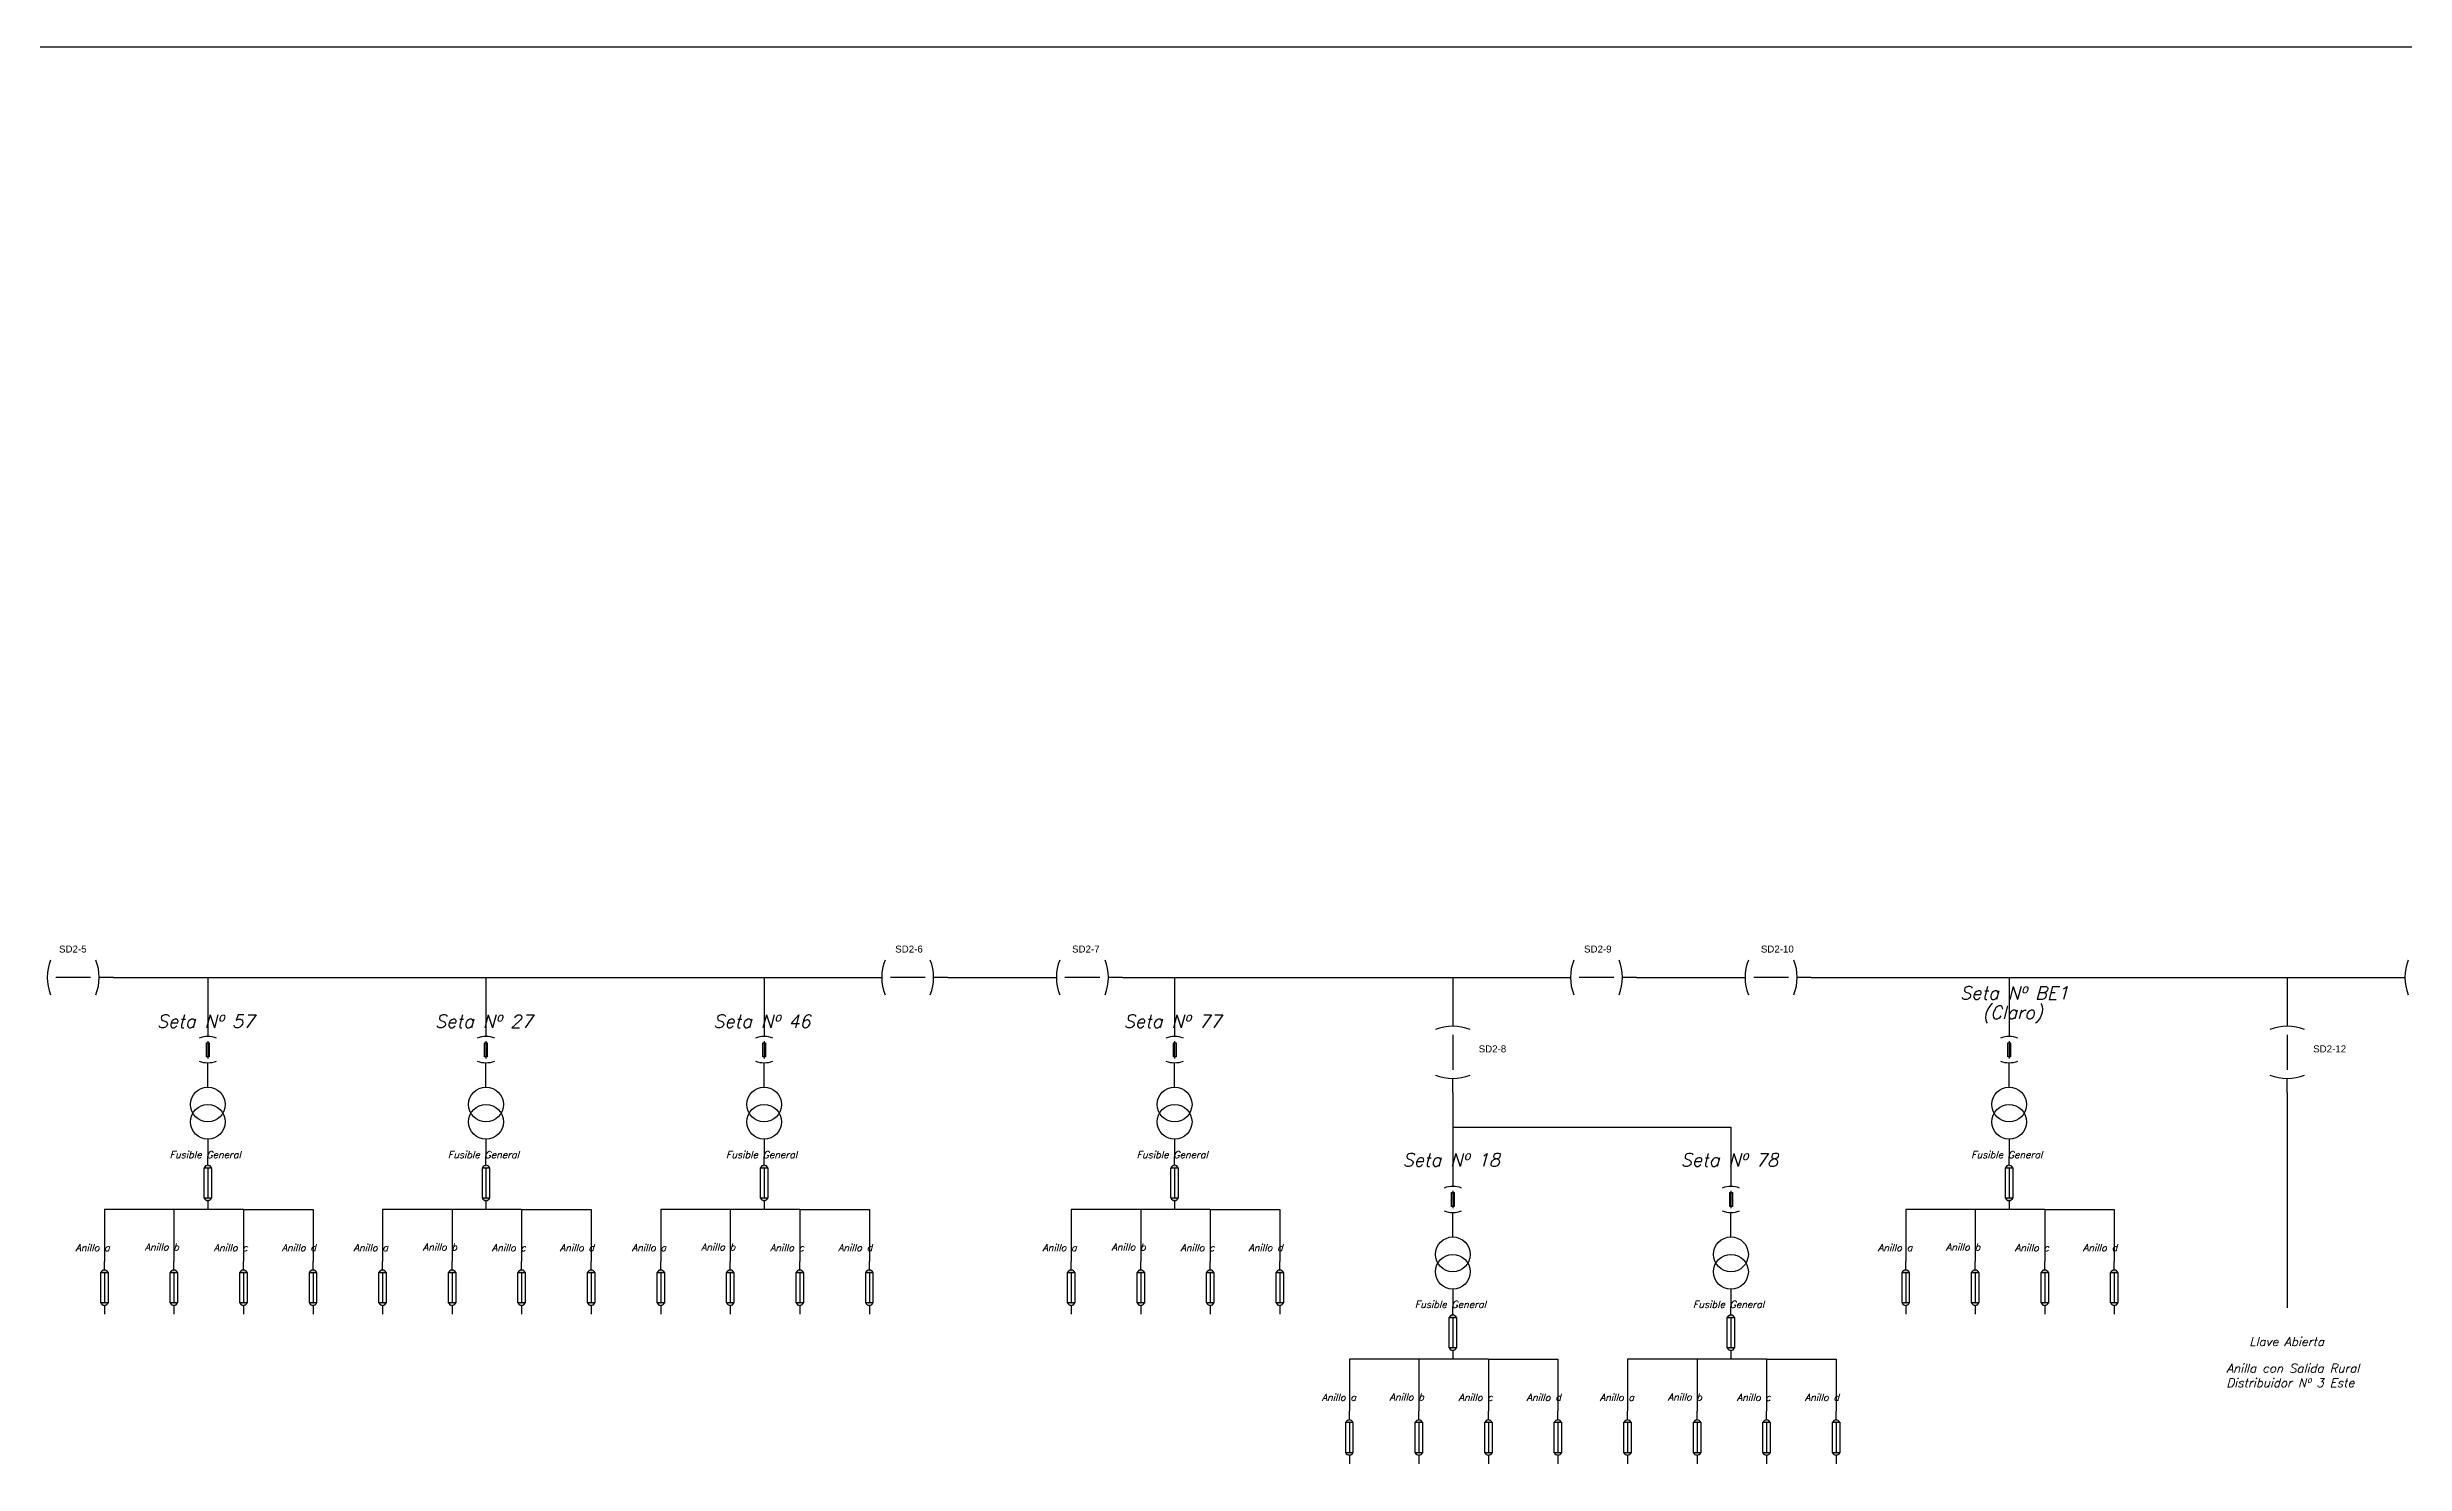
# Model space of a CAD drawing. Header units: millimetres. Extents: x 1875 to 17546, y 2661 to 4631.
# Drawn here: x 13677 to 15033, y 3272 to 4087 of the extents above; entities that cross this region are included whole.
import ezdxf

# ---------------------------------------------------------------- set-up
doc = ezdxf.new("R2010")
doc.units = ezdxf.units.MM
doc.styles.add('IRAM', font='ROMANS.SHX', dxfattribs={"oblique": 15, "height": 2.5})
doc.styles.get("Standard").update_dxf_attribs({"font": 'arial.ttf'})

msp = doc.modelspace()

# ---------------------------------------------------------------- hatches: boundary and pattern name
h = msp.add_hatch(color=256)
h.dxf.hatch_style = 1
h.paths.add_polyline_path([(13767.5, 3442.3), (13771.7, 3442.3, 0.672313)])
h.paths.add_polyline_path([(13771.7, 3424.8), (13767.5, 3424.8, 0.672313)])
h = msp.add_hatch(color=256)
h.dxf.hatch_style = 1
h.paths.add_polyline_path([(13927.5, 3442.3), (13931.7, 3442.3, 0.672313)])
h.paths.add_polyline_path([(13931.7, 3424.8), (13927.5, 3424.8, 0.672313)])
h = msp.add_hatch(color=256)
h.dxf.hatch_style = 1
h.paths.add_polyline_path([(14087.5, 3442.3), (14091.7, 3442.3, 0.672313)])
h.paths.add_polyline_path([(14091.7, 3424.8), (14087.5, 3424.8, 0.672313)])
h = msp.add_hatch(color=256)
h.dxf.hatch_style = 1
h.paths.add_polyline_path([(14323.6, 3442.3), (14327.8, 3442.3, 0.672313)])
h.paths.add_polyline_path([(14327.8, 3424.8), (14323.6, 3424.8, 0.672313)])
h = msp.add_hatch(color=256)
h.dxf.hatch_style = 1
h.paths.add_polyline_path([(14803.6, 3442.3), (14807.8, 3442.3, 0.672313)])
h.paths.add_polyline_path([(14807.8, 3424.8), (14803.6, 3424.8, 0.672313)])
h = msp.add_hatch(color=256)
h.dxf.hatch_style = 1
h.paths.add_polyline_path([(13708, 3382), (13712.2, 3382, 0.672313)])
h.paths.add_polyline_path([(13712.2, 3364.6), (13708, 3364.6, 0.672313)])
h = msp.add_hatch(color=256)
h.dxf.hatch_style = 1
h.paths.add_polyline_path([(13748, 3382), (13752.2, 3382, 0.672313)])
h.paths.add_polyline_path([(13752.2, 3364.6), (13748, 3364.6, 0.672313)])
h = msp.add_hatch(color=256)
h.dxf.hatch_style = 1
h.paths.add_polyline_path([(13788, 3382), (13792.2, 3382, 0.672313)])
h.paths.add_polyline_path([(13792.2, 3364.6), (13788, 3364.6, 0.672313)])
h = msp.add_hatch(color=256)
h.dxf.hatch_style = 1
h.paths.add_polyline_path([(13828, 3382), (13832.2, 3382, 0.672313)])
h.paths.add_polyline_path([(13832.2, 3364.6), (13828, 3364.6, 0.672313)])
h = msp.add_hatch(color=256)
h.dxf.hatch_style = 1
h.paths.add_polyline_path([(13868, 3382), (13872.2, 3382, 0.672313)])
h.paths.add_polyline_path([(13872.2, 3364.6), (13868, 3364.6, 0.672313)])
h = msp.add_hatch(color=256)
h.dxf.hatch_style = 1
h.paths.add_polyline_path([(13908, 3382), (13912.2, 3382, 0.672313)])
h.paths.add_polyline_path([(13912.2, 3364.6), (13908, 3364.6, 0.672313)])
h = msp.add_hatch(color=256)
h.dxf.hatch_style = 1
h.paths.add_polyline_path([(13948, 3382), (13952.2, 3382, 0.672313)])
h.paths.add_polyline_path([(13952.2, 3364.6), (13948, 3364.6, 0.672313)])
h = msp.add_hatch(color=256)
h.dxf.hatch_style = 1
h.paths.add_polyline_path([(13988, 3382), (13992.2, 3382, 0.672313)])
h.paths.add_polyline_path([(13992.2, 3364.6), (13988, 3364.6, 0.672313)])
h = msp.add_hatch(color=256)
h.dxf.hatch_style = 1
h.paths.add_polyline_path([(14028, 3382), (14032.2, 3382, 0.672313)])
h.paths.add_polyline_path([(14032.2, 3364.6), (14028, 3364.6, 0.672313)])
h = msp.add_hatch(color=256)
h.dxf.hatch_style = 1
h.paths.add_polyline_path([(14068, 3382), (14072.2, 3382, 0.672313)])
h.paths.add_polyline_path([(14072.2, 3364.6), (14068, 3364.6, 0.672313)])
h = msp.add_hatch(color=256)
h.dxf.hatch_style = 1
h.paths.add_polyline_path([(14108, 3382), (14112.2, 3382, 0.672313)])
h.paths.add_polyline_path([(14112.2, 3364.6), (14108, 3364.6, 0.672313)])
h = msp.add_hatch(color=256)
h.dxf.hatch_style = 1
h.paths.add_polyline_path([(14148, 3382), (14152.2, 3382, 0.672313)])
h.paths.add_polyline_path([(14152.2, 3364.6), (14148, 3364.6, 0.672313)])
h = msp.add_hatch(color=256)
h.dxf.hatch_style = 1
h.paths.add_polyline_path([(14264.1, 3382), (14268.3, 3382, 0.672313)])
h.paths.add_polyline_path([(14268.3, 3364.6), (14264.1, 3364.6, 0.672313)])
h = msp.add_hatch(color=256)
h.dxf.hatch_style = 1
h.paths.add_polyline_path([(14304.1, 3382), (14308.3, 3382, 0.672313)])
h.paths.add_polyline_path([(14308.3, 3364.6), (14304.1, 3364.6, 0.672313)])
h = msp.add_hatch(color=256)
h.dxf.hatch_style = 1
h.paths.add_polyline_path([(14344.1, 3382), (14348.3, 3382, 0.672313)])
h.paths.add_polyline_path([(14348.3, 3364.6), (14344.1, 3364.6, 0.672313)])
h = msp.add_hatch(color=256)
h.dxf.hatch_style = 1
h.paths.add_polyline_path([(14384.1, 3382), (14388.3, 3382, 0.672313)])
h.paths.add_polyline_path([(14388.3, 3364.6), (14384.1, 3364.6, 0.672313)])
h = msp.add_hatch(color=256)
h.dxf.hatch_style = 1
h.paths.add_polyline_path([(14744.1, 3382), (14748.3, 3382, 0.672313)])
h.paths.add_polyline_path([(14748.3, 3364.6), (14744.1, 3364.6, 0.672313)])
h = msp.add_hatch(color=256)
h.dxf.hatch_style = 1
h.paths.add_polyline_path([(14784.1, 3382), (14788.3, 3382, 0.672313)])
h.paths.add_polyline_path([(14788.3, 3364.6), (14784.1, 3364.6, 0.672313)])
h = msp.add_hatch(color=256)
h.dxf.hatch_style = 1
h.paths.add_polyline_path([(14824.1, 3382), (14828.3, 3382, 0.672313)])
h.paths.add_polyline_path([(14828.3, 3364.6), (14824.1, 3364.6, 0.672313)])
h = msp.add_hatch(color=256)
h.dxf.hatch_style = 1
h.paths.add_polyline_path([(14864.1, 3382), (14868.3, 3382, 0.672313)])
h.paths.add_polyline_path([(14868.3, 3364.6), (14864.1, 3364.6, 0.672313)])
h = msp.add_hatch(color=256)
h.dxf.hatch_style = 1
h.paths.add_polyline_path([(14483.6, 3356.1), (14487.8, 3356.1, 0.672313)])
h.paths.add_polyline_path([(14487.8, 3338.7), (14483.6, 3338.7, 0.672313)])
h = msp.add_hatch(color=256)
h.dxf.hatch_style = 1
h.paths.add_polyline_path([(14643.6, 3356.1), (14647.8, 3356.1, 0.672313)])
h.paths.add_polyline_path([(14647.8, 3338.7), (14643.6, 3338.7, 0.672313)])
h = msp.add_hatch(color=256)
h.dxf.hatch_style = 1
h.paths.add_polyline_path([(14424.1, 3295.9), (14428.3, 3295.9, 0.672313)])
h.paths.add_polyline_path([(14428.3, 3278.4), (14424.1, 3278.4, 0.672313)])
h = msp.add_hatch(color=256)
h.dxf.hatch_style = 1
h.paths.add_polyline_path([(14464.1, 3295.9), (14468.3, 3295.9, 0.672313)])
h.paths.add_polyline_path([(14468.3, 3278.4), (14464.1, 3278.4, 0.672313)])
h = msp.add_hatch(color=256)
h.dxf.hatch_style = 1
h.paths.add_polyline_path([(14504.1, 3295.9), (14508.3, 3295.9, 0.672313)])
h.paths.add_polyline_path([(14508.3, 3278.4), (14504.1, 3278.4, 0.672313)])
h = msp.add_hatch(color=256)
h.dxf.hatch_style = 1
h.paths.add_polyline_path([(14544.1, 3295.9), (14548.3, 3295.9, 0.672313)])
h.paths.add_polyline_path([(14548.3, 3278.4), (14544.1, 3278.4, 0.672313)])
h = msp.add_hatch(color=256)
h.dxf.hatch_style = 1
h.paths.add_polyline_path([(14584.1, 3295.9), (14588.3, 3295.9, 0.672313)])
h.paths.add_polyline_path([(14588.3, 3278.4), (14584.1, 3278.4, 0.672313)])
h = msp.add_hatch(color=256)
h.dxf.hatch_style = 1
h.paths.add_polyline_path([(14624.1, 3295.9), (14628.3, 3295.9, 0.672313)])
h.paths.add_polyline_path([(14628.3, 3278.4), (14624.1, 3278.4, 0.672313)])
h = msp.add_hatch(color=256)
h.dxf.hatch_style = 1
h.paths.add_polyline_path([(14664.1, 3295.9), (14668.3, 3295.9, 0.672313)])
h.paths.add_polyline_path([(14668.3, 3278.4), (14664.1, 3278.4, 0.672313)])
h = msp.add_hatch(color=256)
h.dxf.hatch_style = 1
h.paths.add_polyline_path([(14704.1, 3295.9), (14708.3, 3295.9, 0.672313)])
h.paths.add_polyline_path([(14708.3, 3278.4), (14704.1, 3278.4, 0.672313)])

# ---------------------------------------------------------------- linework, layer by layer
at = {"color": 7}
msp.add_line((15781.7, 4086.8), (2762.1, 4086.8), dxfattribs=at)
for p, q in [((13702.2, 3551.8), (13682.2, 3551.8)), ((13715.3, 3551.8), (13707.2, 3551.8)), ((14149.1, 3551.8), (14157.2, 3551.8)), ((14182.2, 3551.8), (14162.2, 3551.8)), ((14195.3, 3551.8), (14187.2, 3551.8)), ((14249.6, 3551.8), (14257.6, 3551.8)), ((14282.6, 3551.8), (14262.6, 3551.8)), ((14295.7, 3551.8), (14287.6, 3551.8)), ((14545.3, 3551.8), (14553.3, 3551.8)), ((14578.3, 3551.8), (14558.3, 3551.8)), ((14591.4, 3551.8), (14583.3, 3551.8)), ((14645.7, 3551.8), (14653.8, 3551.8)), ((14678.8, 3551.8), (14658.8, 3551.8)), ((14691.9, 3551.8), (14683.8, 3551.8)), ((15025.3, 3551.8), (15033.3, 3551.8)), ((14485.7, 3531.8), (14485.7, 3523.7)), ((14965.7, 3531.8), (14965.7, 3523.7)), ((13769.6, 3521.8), (13769.6, 3517.7)), ((13769.6, 3515.2), (13769.6, 3505.2)), ((13929.6, 3521.8), (13929.6, 3517.7)), ((13929.6, 3515.2), (13929.6, 3505.2)), ((14089.6, 3521.8), (14089.6, 3517.7)), ((14089.6, 3515.2), (14089.6, 3505.2)), ((14325.7, 3521.8), (14325.7, 3517.7)), ((14325.7, 3515.2), (14325.7, 3505.2)), ((14485.7, 3518.7), (14485.7, 3498.7)), ((14805.7, 3521.8), (14805.7, 3517.7)), ((14805.7, 3515.2), (14805.7, 3505.2)), ((14965.7, 3518.7), (14965.7, 3498.7)), ((13769.6, 3498.7), (13769.6, 3502.7)), ((13929.6, 3498.7), (13929.6, 3502.7)), ((14089.6, 3498.7), (14089.6, 3502.7)), ((14325.7, 3498.7), (14325.7, 3502.7)), ((14805.7, 3498.7), (14805.7, 3502.7)), ((13769.6, 3488.7), (13769.6, 3498.7)), ((13929.6, 3488.7), (13929.6, 3498.7)), ((14089.6, 3488.7), (14089.6, 3498.7)), ((14325.7, 3488.7), (14325.7, 3498.7)), ((14485.7, 3485.6), (14485.7, 3493.7)), ((14805.7, 3488.7), (14805.7, 3498.7)), ((14965.7, 3485.6), (14965.7, 3493.7)), ((13769.6, 3458.7), (13769.6, 3448.7)), ((13929.6, 3458.7), (13929.6, 3448.7)), ((14089.6, 3458.7), (14089.6, 3448.7)), ((14325.7, 3458.7), (14325.7, 3448.7)), ((14805.7, 3458.7), (14805.7, 3448.7)), ((13769.6, 3443.7), (13769.6, 3448.7)), ((13929.6, 3443.7), (13929.6, 3448.7)), ((14089.6, 3443.7), (14089.6, 3448.7)), ((14325.7, 3443.7), (14325.7, 3448.7)), ((14805.7, 3443.7), (14805.7, 3448.7)), ((13769.6, 3442.3), (13769.6, 3424.8)), ((13929.6, 3442.3), (13929.6, 3424.8)), ((14089.6, 3442.3), (14089.6, 3424.8)), ((14325.7, 3442.3), (14325.7, 3424.8)), ((14485.7, 3435.6), (14485.7, 3431.6)), ((14645.7, 3435.6), (14645.7, 3431.6)), ((14805.7, 3442.3), (14805.7, 3424.8)), ((13769.6, 3423.4), (13769.6, 3418.4)), ((13929.6, 3423.4), (13929.6, 3418.4)), ((14089.6, 3423.4), (14089.6, 3418.4)), ((14325.7, 3423.4), (14325.7, 3418.4)), ((14485.7, 3429.1), (14485.7, 3419.1)), ((14645.7, 3429.1), (14645.7, 3419.1)), ((14805.7, 3423.4), (14805.7, 3418.4)), ((14485.7, 3412.5), (14485.7, 3416.6)), ((14485.7, 3402.5), (14485.7, 3412.5)), ((14645.7, 3412.5), (14645.7, 3416.6)), ((14645.7, 3402.5), (14645.7, 3412.5)), ((13710.1, 3383.4), (13710.1, 3388.4)), ((13710.1, 3382), (13710.1, 3364.6)), ((13750.1, 3383.4), (13750.1, 3388.4)), ((13750.1, 3382), (13750.1, 3364.6)), ((13790.1, 3383.4), (13790.1, 3388.4)), ((13790.1, 3382), (13790.1, 3364.6)), ((13830.1, 3383.4), (13830.1, 3388.4)), ((13830.1, 3382), (13830.1, 3364.6)), ((13870.1, 3383.4), (13870.1, 3388.4)), ((13870.1, 3382), (13870.1, 3364.6)), ((13910.1, 3383.4), (13910.1, 3388.4)), ((13910.1, 3382), (13910.1, 3364.6)), ((13950.1, 3383.4), (13950.1, 3388.4)), ((13950.1, 3382), (13950.1, 3364.6)), ((13990.1, 3383.4), (13990.1, 3388.4)), ((13990.1, 3382), (13990.1, 3364.6)), ((14030.1, 3383.4), (14030.1, 3388.4)), ((14030.1, 3382), (14030.1, 3364.6)), ((14070.1, 3383.4), (14070.1, 3388.4)), ((14070.1, 3382), (14070.1, 3364.6)), ((14110.1, 3383.4), (14110.1, 3388.4)), ((14110.1, 3382), (14110.1, 3364.6)), ((14150.1, 3383.4), (14150.1, 3388.4)), ((14150.1, 3382), (14150.1, 3364.6)), ((14266.2, 3383.4), (14266.2, 3388.4)), ((14266.2, 3382), (14266.2, 3364.6)), ((14306.2, 3383.4), (14306.2, 3388.4)), ((14306.2, 3382), (14306.2, 3364.6)), ((14346.2, 3383.4), (14346.2, 3388.4)), ((14346.2, 3382), (14346.2, 3364.6)), ((14386.2, 3383.4), (14386.2, 3388.4)), ((14386.2, 3382), (14386.2, 3364.6)), ((14746.2, 3383.4), (14746.2, 3388.4)), ((14746.2, 3382), (14746.2, 3364.6)), ((14786.2, 3383.4), (14786.2, 3388.4)), ((14786.2, 3382), (14786.2, 3364.6)), ((14826.2, 3383.4), (14826.2, 3388.4)), ((14826.2, 3382), (14826.2, 3364.6)), ((14866.2, 3383.4), (14866.2, 3388.4)), ((14866.2, 3382), (14866.2, 3364.6)), ((14485.7, 3372.5), (14485.7, 3362.5)), ((14645.7, 3372.5), (14645.7, 3362.5)), ((13710.1, 3363.2), (13710.1, 3358.2)), ((13750.1, 3363.2), (13750.1, 3358.2)), ((13790.1, 3363.2), (13790.1, 3358.2)), ((13830.1, 3363.2), (13830.1, 3358.2)), ((13870.1, 3363.2), (13870.1, 3358.2)), ((13910.1, 3363.2), (13910.1, 3358.2)), ((13950.1, 3363.2), (13950.1, 3358.2)), ((13990.1, 3363.2), (13990.1, 3358.2)), ((14030.1, 3363.2), (14030.1, 3358.2)), ((14070.1, 3363.2), (14070.1, 3358.2)), ((14110.1, 3363.2), (14110.1, 3358.2)), ((14150.1, 3363.2), (14150.1, 3358.2)), ((14266.2, 3363.2), (14266.2, 3358.2)), ((14306.2, 3363.2), (14306.2, 3358.2)), ((14346.2, 3363.2), (14346.2, 3358.2)), ((14386.2, 3363.2), (14386.2, 3358.2)), ((14485.7, 3357.5), (14485.7, 3362.5)), ((14485.7, 3356.1), (14485.7, 3338.7)), ((14645.7, 3357.5), (14645.7, 3362.5)), ((14645.7, 3356.1), (14645.7, 3338.7)), ((14746.2, 3363.2), (14746.2, 3358.2)), ((14786.2, 3363.2), (14786.2, 3358.2)), ((14826.2, 3363.2), (14826.2, 3358.2)), ((14866.2, 3363.2), (14866.2, 3358.2)), ((14485.7, 3337.3), (14485.7, 3332.3)), ((14645.7, 3337.3), (14645.7, 3332.3)), ((14426.2, 3297.3), (14426.2, 3302.3)), ((14426.2, 3295.9), (14426.2, 3278.4)), ((14466.2, 3297.3), (14466.2, 3302.3)), ((14466.2, 3295.9), (14466.2, 3278.4)), ((14506.2, 3297.3), (14506.2, 3302.3)), ((14506.2, 3295.9), (14506.2, 3278.4)), ((14546.2, 3297.3), (14546.2, 3302.3)), ((14546.2, 3295.9), (14546.2, 3278.4)), ((14586.2, 3297.3), (14586.2, 3302.3)), ((14586.2, 3295.9), (14586.2, 3278.4)), ((14626.2, 3297.3), (14626.2, 3302.3)), ((14626.2, 3295.9), (14626.2, 3278.4)), ((14666.2, 3297.3), (14666.2, 3302.3)), ((14666.2, 3295.9), (14666.2, 3278.4)), ((14706.2, 3297.3), (14706.2, 3302.3)), ((14706.2, 3295.9), (14706.2, 3278.4)), ((14426.2, 3277), (14426.2, 3272)), ((14466.2, 3277), (14466.2, 3272)), ((14506.2, 3277), (14506.2, 3272)), ((14546.2, 3277), (14546.2, 3272)), ((14586.2, 3277), (14586.2, 3272)), ((14626.2, 3277), (14626.2, 3272)), ((14666.2, 3277), (14666.2, 3272)), ((14706.2, 3277), (14706.2, 3272))]:
    msp.add_line(p, q)
at = {"color": 3}
for p, q in [((13715.3, 3551.8), (13769.6, 3551.8)), ((13769.6, 3551.8), (13769.6, 3521.8)), ((13769.6, 3551.8), (13929.6, 3551.8)), ((13929.6, 3551.8), (13929.6, 3521.8)), ((13929.6, 3551.8), (14089.6, 3551.8)), ((14089.6, 3551.8), (14089.6, 3521.8)), ((14089.6, 3551.8), (14149.1, 3551.8)), ((14195.3, 3551.8), (14249.6, 3551.8)), ((14295.7, 3551.8), (14325.7, 3551.8)), ((14325.7, 3551.8), (14325.7, 3521.8)), ((14325.7, 3551.8), (14485.7, 3551.8)), ((14485.7, 3551.8), (14485.7, 3531.8)), ((14485.7, 3551.8), (14545.3, 3551.8)), ((14591.4, 3551.8), (14645.7, 3551.8)), ((14691.9, 3551.8), (14805.7, 3551.8)), ((14805.7, 3551.8), (14805.7, 3521.8)), ((14805.7, 3551.8), (14965.7, 3551.8)), ((14965.7, 3551.8), (14965.7, 3531.8)), ((14965.7, 3551.8), (15025.3, 3551.8)), ((14485.7, 3485.6), (14485.7, 3465.6)), ((14485.7, 3465.6), (14485.7, 3435.6)), ((14485.7, 3465.6), (14645.7, 3465.6)), ((14645.7, 3465.6), (14645.7, 3435.6))]:
    msp.add_line(p, q, dxfattribs=at)
at = {"color": 4}
msp.add_line((14965.7, 3485.6), (14965.7, 3361.7), dxfattribs=at)
at = {"color": 1}
for p, q in [((13790.1, 3418.4), (13710.1, 3418.4)), ((13710.1, 3418.4), (13710.1, 3388.4)), ((13750.1, 3418.4), (13750.1, 3388.4)), ((13790.1, 3418.4), (13830.1, 3418.4)), ((13790.1, 3418.4), (13790.1, 3388.4)), ((13830.1, 3418.4), (13830.1, 3388.4)), ((13950.1, 3418.4), (13870.1, 3418.4)), ((13870.1, 3418.4), (13870.1, 3388.4)), ((13910.1, 3418.4), (13910.1, 3388.4)), ((13950.1, 3418.4), (13990.1, 3418.4)), ((13950.1, 3418.4), (13950.1, 3388.4)), ((13990.1, 3418.4), (13990.1, 3388.4)), ((14110.1, 3418.4), (14030.1, 3418.4)), ((14030.1, 3418.4), (14030.1, 3388.4)), ((14070.1, 3418.4), (14070.1, 3388.4)), ((14110.1, 3418.4), (14150.1, 3418.4)), ((14110.1, 3418.4), (14110.1, 3388.4)), ((14150.1, 3418.4), (14150.1, 3388.4)), ((14346.2, 3418.4), (14266.2, 3418.4)), ((14266.2, 3418.4), (14266.2, 3388.4)), ((14306.2, 3418.4), (14306.2, 3388.4)), ((14346.2, 3418.4), (14386.2, 3418.4)), ((14346.2, 3418.4), (14346.2, 3388.4)), ((14386.2, 3418.4), (14386.2, 3388.4)), ((14826.2, 3418.4), (14746.2, 3418.4)), ((14746.2, 3418.4), (14746.2, 3388.4)), ((14786.2, 3418.4), (14786.2, 3388.4)), ((14826.2, 3418.4), (14866.2, 3418.4)), ((14826.2, 3418.4), (14826.2, 3388.4)), ((14866.2, 3418.4), (14866.2, 3388.4)), ((14506.2, 3332.3), (14426.2, 3332.3)), ((14426.2, 3332.3), (14426.2, 3302.3)), ((14466.2, 3332.3), (14466.2, 3302.3)), ((14506.2, 3332.3), (14546.2, 3332.3)), ((14506.2, 3332.3), (14506.2, 3302.3)), ((14546.2, 3332.3), (14546.2, 3302.3)), ((14666.2, 3332.3), (14586.2, 3332.3)), ((14586.2, 3332.3), (14586.2, 3302.3)), ((14626.2, 3332.3), (14626.2, 3302.3)), ((14666.2, 3332.3), (14706.2, 3332.3)), ((14666.2, 3332.3), (14666.2, 3302.3)), ((14706.2, 3332.3), (14706.2, 3302.3))]:
    msp.add_line(p, q, dxfattribs=at)
for points in [[(13768.8, 3514.2), (13770.3, 3514.2), (13770.3, 3506.1), (13768.8, 3506.1)], [(13928.8, 3514.2), (13930.3, 3514.2), (13930.3, 3506.1), (13928.8, 3506.1)], [(14088.8, 3514.2), (14090.3, 3514.2), (14090.3, 3506.1), (14088.8, 3506.1)], [(14325, 3514.2), (14326.5, 3514.2), (14326.5, 3506.1), (14325, 3506.1)], [(14805, 3514.2), (14806.5, 3514.2), (14806.5, 3506.1), (14805, 3506.1)], [(13767.5, 3442.3), (13771.7, 3442.3), (13771.7, 3424.8), (13767.5, 3424.8)], [(13927.5, 3442.3), (13931.7, 3442.3), (13931.7, 3424.8), (13927.5, 3424.8)], [(14087.5, 3442.3), (14091.7, 3442.3), (14091.7, 3424.8), (14087.5, 3424.8)], [(14323.6, 3442.3), (14327.8, 3442.3), (14327.8, 3424.8), (14323.6, 3424.8)], [(14803.6, 3442.3), (14807.8, 3442.3), (14807.8, 3424.8), (14803.6, 3424.8)], [(14485, 3428), (14486.5, 3428), (14486.5, 3420), (14485, 3420)], [(14645, 3428), (14646.5, 3428), (14646.5, 3420), (14645, 3420)], [(13708, 3382), (13712.2, 3382), (13712.2, 3364.6), (13708, 3364.6)], [(13748, 3382), (13752.2, 3382), (13752.2, 3364.6), (13748, 3364.6)], [(13788, 3382), (13792.2, 3382), (13792.2, 3364.6), (13788, 3364.6)], [(13828, 3382), (13832.2, 3382), (13832.2, 3364.6), (13828, 3364.6)], [(13868, 3382), (13872.2, 3382), (13872.2, 3364.6), (13868, 3364.6)], [(13908, 3382), (13912.2, 3382), (13912.2, 3364.6), (13908, 3364.6)], [(13948, 3382), (13952.2, 3382), (13952.2, 3364.6), (13948, 3364.6)], [(13988, 3382), (13992.2, 3382), (13992.2, 3364.6), (13988, 3364.6)], [(14028, 3382), (14032.2, 3382), (14032.2, 3364.6), (14028, 3364.6)], [(14068, 3382), (14072.2, 3382), (14072.2, 3364.6), (14068, 3364.6)], [(14108, 3382), (14112.2, 3382), (14112.2, 3364.6), (14108, 3364.6)], [(14148, 3382), (14152.2, 3382), (14152.2, 3364.6), (14148, 3364.6)], [(14264.1, 3382), (14268.3, 3382), (14268.3, 3364.6), (14264.1, 3364.6)], [(14304.1, 3382), (14308.3, 3382), (14308.3, 3364.6), (14304.1, 3364.6)], [(14344.1, 3382), (14348.3, 3382), (14348.3, 3364.6), (14344.1, 3364.6)], [(14384.1, 3382), (14388.3, 3382), (14388.3, 3364.6), (14384.1, 3364.6)], [(14744.1, 3382), (14748.3, 3382), (14748.3, 3364.6), (14744.1, 3364.6)], [(14784.1, 3382), (14788.3, 3382), (14788.3, 3364.6), (14784.1, 3364.6)], [(14824.1, 3382), (14828.3, 3382), (14828.3, 3364.6), (14824.1, 3364.6)], [(14864.1, 3382), (14868.3, 3382), (14868.3, 3364.6), (14864.1, 3364.6)], [(14483.6, 3356.1), (14487.8, 3356.1), (14487.8, 3338.7), (14483.6, 3338.7)], [(14643.6, 3356.1), (14647.8, 3356.1), (14647.8, 3338.7), (14643.6, 3338.7)], [(14424.1, 3295.9), (14428.3, 3295.9), (14428.3, 3278.4), (14424.1, 3278.4)], [(14464.1, 3295.9), (14468.3, 3295.9), (14468.3, 3278.4), (14464.1, 3278.4)], [(14504.1, 3295.9), (14508.3, 3295.9), (14508.3, 3278.4), (14504.1, 3278.4)], [(14544.1, 3295.9), (14548.3, 3295.9), (14548.3, 3278.4), (14544.1, 3278.4)], [(14584.1, 3295.9), (14588.3, 3295.9), (14588.3, 3278.4), (14584.1, 3278.4)], [(14624.1, 3295.9), (14628.3, 3295.9), (14628.3, 3278.4), (14624.1, 3278.4)], [(14664.1, 3295.9), (14668.3, 3295.9), (14668.3, 3278.4), (14664.1, 3278.4)], [(14704.1, 3295.9), (14708.3, 3295.9), (14708.3, 3278.4), (14704.1, 3278.4)]]:
    msp.add_lwpolyline(points, close=True)
for centre in [(13769.6, 3478.7), (13929.6, 3478.7), (14089.6, 3478.7), (14325.7, 3478.7), (14805.7, 3478.7), (13769.6, 3468.7), (13929.6, 3468.7), (14089.6, 3468.7), (14325.7, 3468.7), (14805.7, 3468.7), (14485.7, 3392.5), (14485.7, 3382.5), (14645.7, 3392.5), (14645.7, 3382.5)]:
    msp.add_circle(centre, 10)
for centre, radius, start, end in [((13704.1, 3551.8), 26.9, 158.2103, 201.7897), ((13680.2, 3551.8), 26.9, 338.2103, 21.7897), ((14184.1, 3551.8), 26.9, 158.2103, 201.7897), ((14160.2, 3551.8), 26.9, 338.2103, 21.7897), ((14284.6, 3551.8), 26.9, 158.2103, 201.7897), ((14260.7, 3551.8), 26.9, 338.2103, 21.7897), ((14580.3, 3551.8), 26.9, 158.2103, 201.7897), ((14556.4, 3551.8), 26.9, 338.2103, 21.7897), ((14680.7, 3551.8), 26.9, 158.2103, 201.7897), ((14656.9, 3551.8), 26.9, 338.2103, 21.7897), ((15060.3, 3551.8), 26.9, 158.2103, 201.7897), ((13769.6, 3504.3), 13.5, 68.2103, 111.7897), ((13929.6, 3504.3), 13.5, 68.2103, 111.7897), ((14089.6, 3504.3), 13.5, 68.2103, 111.7897), ((14325.7, 3504.3), 13.5, 68.2103, 111.7897), ((14485.7, 3496.8), 26.9, 68.2103, 111.7897), ((14805.7, 3504.3), 13.5, 68.2103, 111.7897), ((14965.7, 3496.8), 26.9, 68.2103, 111.7897), ((13769.6, 3516.2), 13.5, 248.2103, 291.7897), ((13929.6, 3516.2), 13.5, 248.2103, 291.7897), ((14089.6, 3516.2), 13.5, 248.2103, 291.7897), ((14325.7, 3516.2), 13.5, 248.2103, 291.7897), ((14805.7, 3516.2), 13.5, 248.2103, 291.7897), ((14485.7, 3520.6), 26.9, 248.2103, 291.7897), ((14965.7, 3520.6), 26.9, 248.2103, 291.7897), ((13769.6, 3441.5), 2.25, 22.1731, 157.8269), ((13929.6, 3441.5), 2.25, 22.1731, 157.8269), ((14089.6, 3441.5), 2.25, 22.1731, 157.8269), ((14325.7, 3441.5), 2.25, 22.1731, 157.8269), ((14485.7, 3418.1), 13.5, 68.2103, 111.7897), ((14645.7, 3418.1), 13.5, 68.2103, 111.7897), ((14805.7, 3441.5), 2.25, 22.1731, 157.8269), ((13769.6, 3425.7), 2.25, 202.1731, 337.8269), ((13929.6, 3425.7), 2.25, 202.1731, 337.8269), ((14089.6, 3425.7), 2.25, 202.1731, 337.8269), ((14325.7, 3425.7), 2.25, 202.1731, 337.8269), ((14485.7, 3430.1), 13.5, 248.2103, 291.7897), ((14645.7, 3430.1), 13.5, 248.2103, 291.7897), ((14805.7, 3425.7), 2.25, 202.1731, 337.8269), ((13710.1, 3381.2), 2.25, 22.1731, 157.8269), ((13750.1, 3381.2), 2.25, 22.1731, 157.8269), ((13790.1, 3381.2), 2.25, 22.1731, 157.8269), ((13830.1, 3381.2), 2.25, 22.1731, 157.8269), ((13870.1, 3381.2), 2.25, 22.1731, 157.8269), ((13910.1, 3381.2), 2.25, 22.1731, 157.8269), ((13950.1, 3381.2), 2.25, 22.1731, 157.8269), ((13990.1, 3381.2), 2.25, 22.1731, 157.8269), ((14030.1, 3381.2), 2.25, 22.1731, 157.8269), ((14070.1, 3381.2), 2.25, 22.1731, 157.8269), ((14110.1, 3381.2), 2.25, 22.1731, 157.8269), ((14150.1, 3381.2), 2.25, 22.1731, 157.8269), ((14266.2, 3381.2), 2.25, 22.1731, 157.8269), ((14306.2, 3381.2), 2.25, 22.1731, 157.8269), ((14346.2, 3381.2), 2.25, 22.1731, 157.8269), ((14386.2, 3381.2), 2.25, 22.1731, 157.8269), ((14746.2, 3381.2), 2.25, 22.1731, 157.8269), ((14786.2, 3381.2), 2.25, 22.1731, 157.8269), ((14826.2, 3381.2), 2.25, 22.1731, 157.8269), ((14866.2, 3381.2), 2.25, 22.1731, 157.8269), ((13710.1, 3365.4), 2.25, 202.1731, 337.8269), ((13750.1, 3365.4), 2.25, 202.1731, 337.8269), ((13790.1, 3365.4), 2.25, 202.1731, 337.8269), ((13830.1, 3365.4), 2.25, 202.1731, 337.8269), ((13870.1, 3365.4), 2.25, 202.1731, 337.8269), ((13910.1, 3365.4), 2.25, 202.1731, 337.8269), ((13950.1, 3365.4), 2.25, 202.1731, 337.8269), ((13990.1, 3365.4), 2.25, 202.1731, 337.8269), ((14030.1, 3365.4), 2.25, 202.1731, 337.8269), ((14070.1, 3365.4), 2.25, 202.1731, 337.8269), ((14110.1, 3365.4), 2.25, 202.1731, 337.8269), ((14150.1, 3365.4), 2.25, 202.1731, 337.8269), ((14266.2, 3365.4), 2.25, 202.1731, 337.8269), ((14306.2, 3365.4), 2.25, 202.1731, 337.8269), ((14346.2, 3365.4), 2.25, 202.1731, 337.8269), ((14386.2, 3365.4), 2.25, 202.1731, 337.8269), ((14746.2, 3365.4), 2.25, 202.1731, 337.8269), ((14786.2, 3365.4), 2.25, 202.1731, 337.8269), ((14826.2, 3365.4), 2.25, 202.1731, 337.8269), ((14866.2, 3365.4), 2.25, 202.1731, 337.8269), ((14485.7, 3355.3), 2.25, 22.1731, 157.8269), ((14645.7, 3355.3), 2.25, 22.1731, 157.8269), ((14485.7, 3339.5), 2.25, 202.1731, 337.8269), ((14645.7, 3339.5), 2.25, 202.1731, 337.8269), ((14426.2, 3295), 2.25, 22.1731, 157.8269), ((14466.2, 3295), 2.25, 22.1731, 157.8269), ((14506.2, 3295), 2.25, 22.1731, 157.8269), ((14546.2, 3295), 2.25, 22.1731, 157.8269), ((14586.2, 3295), 2.25, 22.1731, 157.8269), ((14626.2, 3295), 2.25, 22.1731, 157.8269), ((14666.2, 3295), 2.25, 22.1731, 157.8269), ((14706.2, 3295), 2.25, 22.1731, 157.8269), ((14426.2, 3279.3), 2.25, 202.1731, 337.8269), ((14466.2, 3279.3), 2.25, 202.1731, 337.8269), ((14506.2, 3279.3), 2.25, 202.1731, 337.8269), ((14546.2, 3279.3), 2.25, 202.1731, 337.8269), ((14586.2, 3279.3), 2.25, 202.1731, 337.8269), ((14626.2, 3279.3), 2.25, 202.1731, 337.8269), ((14666.2, 3279.3), 2.25, 202.1731, 337.8269), ((14706.2, 3279.3), 2.25, 202.1731, 337.8269)]:
    msp.add_arc(centre, radius, start, end)

# ---------------------------------------------------------------- texts
at = {"char_height": 4, "attachment_point": 1}
for s, insert in [('SD2-5', (13684, 3570.1)), ('SD2-6', (14165, 3570.1)), ('SD2-7', (14266.7, 3570.1)), ('SD2-9', (14561.2, 3570.1)), ('SD2-10', (14662.9, 3570.1)), ('SD2-8', (14500.6, 3512.7)), ('SD2-12', (14980.6, 3512.7))]:
    msp.add_mtext_dynamic_manual_height_columns(s, width=28.858, gutter_width=12.5, heights=[0], dxfattribs=dict(at, insert=insert))
at = {"attachment_point": 1, "style": 'IRAM'}
for s, width, heights, insert, char_height in [('Seta Nº BE1 ', 77.728, [0], (14777.5, 3546.6), 7.5), ('Seta Nº 57', 66.115, [0], (13740.3, 3530.3), 7.5), ('Seta Nº 27', 74.63, [0], (13900.3, 3530.3), 7.5), ('Seta Nº 46', 66.115, [0], (14060.3, 3530.3), 7.5), ('Seta Nº 77', 66.115, [0], (14296.4, 3530.3), 7.5), ('(Claro) ', 77.728, [0], (14790.3, 3535.4), 7.5), ('Fusible General ', 50.416, [0], (13747.7, 3451.9), 4), ('Fusible General ', 50.416, [0], (13907.7, 3451.9), 4), ('Fusible General ', 50.416, [0], (14067.7, 3451.9), 4), ('Fusible General ', 50.416, [0], (14303.9, 3451.9), 4), ('Seta Nº 18', 73.639, [0], (14456.8, 3450.6), 7.5), ('Seta Nº 78', 73.639, [0], (14616.8, 3450.6), 7.5), ('Fusible General ', 50.416, [0], (14783.9, 3451.9), 4), ('Anillo a', 29.434, [0], (13693.5, 3398.4), 4), ('Anillo b', 29.434, [0], (13733.3, 3398.7), 4), ('Anillo c', 29.434, [0], (13773, 3398.4), 4), ('Anillo d', 29.434, [0], (13812.1, 3398.4), 4), ('Anillo a', 29.434, [0], (13853.5, 3398.4), 4), ('Anillo b', 29.434, [0], (13893.3, 3398.7), 4), ('Anillo c', 29.434, [0], (13933, 3398.4), 4), ('Anillo d', 29.434, [0], (13972.1, 3398.4), 4), ('Anillo a', 29.434, [0], (14013.5, 3398.4), 4), ('Anillo b', 29.434, [0], (14053.3, 3398.7), 4), ('Anillo c', 29.434, [0], (14093, 3398.4), 4), ('Anillo d', 29.434, [0], (14132.1, 3398.4), 4), ('Anillo a', 29.434, [0], (14249.7, 3398.4), 4), ('Anillo b', 29.434, [0], (14289.4, 3398.7), 4), ('Anillo c', 29.434, [0], (14329.1, 3398.4), 4), ('Anillo d', 29.434, [0], (14368.2, 3398.4), 4), ('Anillo a', 29.434, [0], (14730.3, 3398.4), 4), ('Anillo b', 29.434, [0], (14769.4, 3398.7), 4), ('Anillo c', 29.434, [0], (14809.1, 3398.4), 4), ('Anillo d', 29.434, [0], (14848.2, 3398.4), 4), ('Fusible General ', 50.416, [0], (14463.9, 3365.8), 4), ('Fusible General ', 50.416, [0], (14623.9, 3365.8), 4), ('Llave Abierta  ', 96.08, [7.76], (14943.8, 3344.8), 5), ('Anilla con Salida Rural Distribuidor Nº 3 Este ', 101.683, [25], (14930.7, 3329.5), 5), ('Anillo a', 29.434, [0], (14410.3, 3312.2), 4), ('Anillo b', 29.434, [0], (14449.4, 3312.5), 4), ('Anillo c', 29.434, [0], (14489.1, 3312.2), 4), ('Anillo d', 29.434, [0], (14528.2, 3312.2), 4), ('Anillo a', 29.434, [0], (14570.3, 3312.2), 4), ('Anillo b', 29.434, [0], (14609.4, 3312.5), 4), ('Anillo c', 29.434, [0], (14649.1, 3312.2), 4), ('Anillo d', 29.434, [0], (14688.2, 3312.2), 4)]:
    msp.add_mtext_dynamic_manual_height_columns(s, width=width, gutter_width=12.5, heights=heights, dxfattribs=dict(at, insert=insert, char_height=char_height))

doc.saveas('drawing.dxf')
